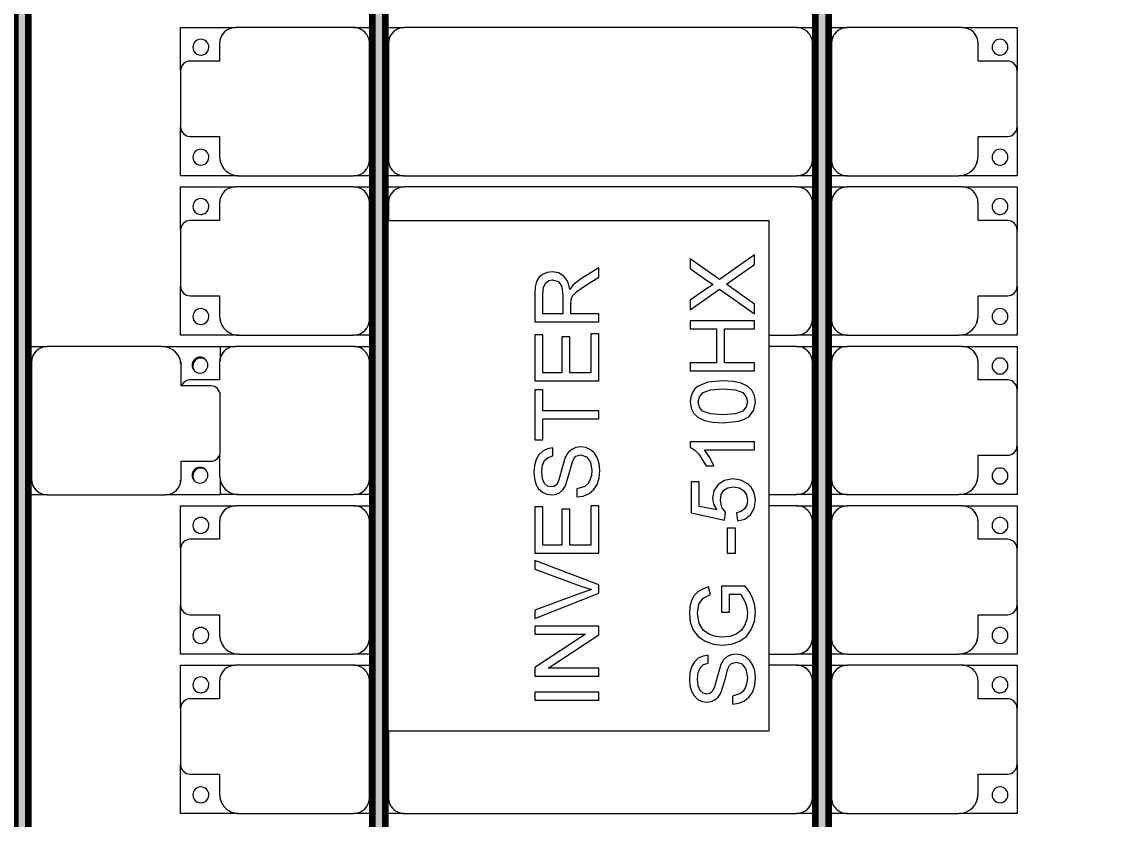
# Model space of a CAD drawing. Header units: millimetres. Extents: x 312848 to 517332, y -142134 to -35114.
# Drawn here: x 396815 to 400254, y -112578 to -110078 of the extents above; entities that cross this region are included whole.
import ezdxf

# ---------------------------------------------------------------- set-up
doc = ezdxf.new("R2010")
doc.units = ezdxf.units.MM
for name, color, linetype, lineweight in [('A-ANNO-DIMS', 211, 'Continuous', 9), ('A-ANNO-DIMS-500', 211, 'Continuous', 9), ('A-GENM', 13, 'Continuous', 9), ('S-BEAM', 12, 'Continuous', 9)]:
    doc.layers.add(name, color=color, linetype=linetype, lineweight=lineweight)
doc.styles.add('Trebuchet MS', font='trebuc.ttf', dxfattribs={"width": 0.8, "height": 1500})
doc.dimstyles.new('Arc_Length_-_3mm_Trebuchet_MS_3', dxfattribs={"dimscale": 304.8, "dimtxt": 1546.42636, "dimasz": 1.64042, "dimexe": 2.46063, "dimexo": 2.46063, "dimgap": 0.492126, "dimtad": 1, "dimdec": 0, "dimrnd": 10, "dimzin": 0, "dimdsep": 46, "dimtxsty": 'Trebuchet MS', "dimblk1": 'OBLIQUE', "dimblk2": 'OBLIQUE', "dimsah": 1, "dimcen": 0.09, "dimdle": 1.64042, "dimazin": 0, "dimtfac": 1, "dimtdec": 4, "dimtix": 1, "dimtmove": 0, "dimatfit": 3, "dimfxl": 1, "dimtvp": 1, "dimtfill": 1, "dimtolj": 1, "dimtzin": 0, "dimarcsym": 2})

# ---------------------------------------------------------------- blocks, each defined once
blk = doc.blocks.new('Dai phao do pin - DẢI PHAO ĐỠ PIN-V1-KHUNG KẾT CẤU BÈ PIN 3')
at = {"layer": 'A-GENM', "color": 7}
for p, q in [((68480, 241.6), (68539.7, 241.6)), ((68899.7, 241.6), (68539.7, 241.6)), ((68899.7, 241.6), (69082.2, 241.6)), ((69082.2, 241.6), (69082.2, 196.5)), ((68489.7, 191.6), (68489.7, -173.4)), ((68959.7, 118.2), (68959.7, 181.6)), ((69052.2, 118.2), (68959.7, 118.2)), ((69082.2, -88.2), (69082.2, 88.2)), ((68959.7, -173.4), (68959.7, -118.2)), ((68959.7, -118.2), (69052.2, -118.2)), ((69082.2, -169.7), (69082.2, -223.4)), ((68539.7, -223.4), (68480, -223.4)), ((68539.7, -223.4), (68909.7, -223.4)), ((69082.2, -223.4), (68909.7, -223.4))]:
    blk.add_line(p, q, dxfattribs=at)
for centre, radius, start, end in [((68539.7, 191.6), 50, 90, 180), ((68899.7, 181.6), 60, 360, 90), ((68539.7, 191.6), 50, 135, 180), ((68899.7, 181.6), 60, 360, 30), ((69018.6, 183.2), 25, 0, 180), ((69018.6, 183.2), 25, 180, 0), ((69052.2, 88.2), 30, 0, 90), ((69052.2, -88.2), 30, 270, 0), ((69018.6, -161.8), 25, 0, 180), ((69052.2, -88.2), 30, 300, 330), ((69018.6, -161.8), 25, 180, 0), ((68539.7, -173.4), 50, 180, 270), ((68539.7, -173.4), 50, 180, 225), ((68909.7, -173.4), 50, 270, 0), ((68909.7, -173.4), 50, 315, 0)]:
    blk.add_arc(centre, radius, start, end, dxfattribs=at)
blk = doc.blocks.new('Invester - SG-510HX-23889-KHUNG KẾT CẤU BÈ PIN 3')
at = {"layer": 'A-GENM', "color": 7}
for p, q in [((800, 600), (-800, 600)), ((-800, 600), (-800, -600)), ((800, -600), (800, 600)), ((11.6, 138.2), (-8, 136.5)), ((32.8, 136.5), (11.6, 138.2)), ((-678.2, 135.1), (-703.4, 135.1)), ((-703.4, 135.1), (-703.4, -65.8)), ((-678.2, -65.8), (-678.2, 135.1)), ((-601.1, 135.1), (-628, 135.1)), ((-628, 135.1), (-628, -65.8)), ((-496.2, -24.1), (-601.1, 135.1)), ((-471, 135.1), (-496.2, 135.1)), ((-496.2, 135.1), (-496.2, -24.1)), ((-471, -65.8), (-471, 135.1)), ((-420.8, 135.1), (-447.7, 135.1)), ((-447.7, 135.1), (-367.8, -65.8)), ((-367.3, -9.6), (-420.8, 135.1)), ((-292.1, 135.1), (-345.8, -9.6)), ((-341.9, -65.8), (-265.3, 135.1)), ((-265.3, 135.1), (-292.1, 135.1)), ((-97.5, 135.1), (-241.9, 135.1)), ((-241.9, 135.1), (-241.9, -65.8)), ((-216.8, 50.3), (-216.8, 110)), ((-216.8, 110), (-97.5, 110)), ((-97.5, 110), (-97.5, 135.1)), ((-51.1, 111.3), (-57.6, 97.6)), ((-40.4, 123), (-51.1, 111.3)), ((-25.7, 131.4), (-40.4, 123)), ((-31.9, 95), (-23.4, 104.5)), ((-8, 136.5), (-25.7, 131.4)), ((-23.4, 104.5), (-8.8, 111)), ((-8.8, 111), (12.5, 113.1)), ((12.5, 113.1), (33.4, 111)), ((51.3, 131.1), (32.8, 136.5)), ((33.4, 111), (48.4, 104.4)), ((48.4, 104.4), (58, 93.6)), ((66.5, 122.2), (51.3, 131.1)), ((77.8, 110), (66.5, 122.2)), ((84.9, 95.2), (77.8, 110)), ((269.8, 135.1), (112.9, 135.1)), ((112.9, 135.1), (112.9, 110)), ((112.9, 110), (178.8, 110)), ((178.8, 110), (178.8, -65.8)), ((203.9, -65.8), (203.9, 110)), ((203.9, 110), (269.8, 110)), ((269.8, 110), (269.8, 135.1)), ((442.5, 135.1), (298.1, 135.1)), ((298.1, 135.1), (298.1, -65.8)), ((323.2, 50.3), (323.2, 110)), ((323.2, 110), (442.5, 110)), ((442.5, 110), (442.5, 135.1)), ((569.9, 135.1), (483.3, 135.1)), ((483.3, 135.1), (483.3, -65.8)), ((508.4, 47.2), (508.4, 110)), ((508.4, 110), (570.9, 110)), ((593.1, 133.8), (569.9, 135.1)), ((570.9, 110), (590.8, 107.8)), ((590.8, 107.8), (604.5, 101.3)), ((610.1, 129.7), (593.1, 133.8)), ((622.4, 122.2), (610.1, 129.7)), ((632, 110.5), (622.4, 122.2)), ((638.2, 96), (632, 110.5)), ((-602.9, -65.8), (-602.9, 93.4)), ((-602.9, 93.4), (-497.9, -65.8)), ((-57.6, 97.6), (-59.8, 82.9)), ((-59.8, 82.9), (-58, 69.8)), ((-58, 69.8), (-52.8, 58)), ((-34.7, 83.7), (-31.9, 95)), ((-32.7, 74), (-34.7, 83.7)), ((-26.7, 66.2), (-32.7, 74)), ((58, 93.6), (62.6, 78.6)), ((62.6, 78.6), (87.7, 78.6)), ((87.7, 78.6), (84.9, 95.2)), ((604.5, 101.3), (612.5, 91.4)), ((615.1, 79.2), (609.6, 62.1)), ((612.5, 91.4), (615.1, 79.2)), ((636.8, 60.3), (640.2, 80.1)), ((640.2, 80.1), (638.2, 96)), ((-103.8, 50.3), (-216.8, 50.3)), ((-103.8, 25.2), (-103.8, 50.3)), ((-52.8, 58), (-43.9, 47.7)), ((-43.9, 47.7), (-31.4, 39.3)), ((-31.4, 39.3), (8, 26.9)), ((-12.5, 59.3), (-26.7, 66.2)), ((14.3, 52.2), (-12.5, 59.3)), ((58.8, 39.6), (14.3, 52.2)), ((73.1, 30.5), (58.8, 39.6)), ((436.2, 50.3), (323.2, 50.3)), ((436.2, 25.2), (436.2, 50.3)), ((564.6, 47.2), (508.4, 47.2)), ((593.3, 50.8), (564.6, 47.2)), ((602.7, 55.4), (593.3, 50.8)), ((609.6, 62.1), (602.7, 55.4)), ((609.3, 31.9), (626.6, 43.9)), ((626.6, 43.9), (636.8, 60.3)), ((-216.8, -40.7), (-216.8, 25.2)), ((-216.8, 25.2), (-103.8, 25.2)), ((-66.1, 3.3), (-63.1, -17)), ((-41, 3.3), (-66.1, 3.3)), ((-32.9, -21.9), (-41, 3.3)), ((8, 26.9), (44.5, 17.3)), ((44.5, 17.3), (55.2, 12.1)), ((55.2, 12.1), (61.6, 5.9)), ((61.6, 5.9), (65.8, -9.8)), ((83.1, 19.3), (73.1, 30.5)), ((88.9, 6), (83.1, 19.3)), ((90.9, -9.1), (88.9, 6)), ((323.2, -40.7), (323.2, 25.2)), ((323.2, 25.2), (436.2, 25.2)), ((508.4, -65.8), (508.4, 22.1)), ((508.4, 22.1), (538.7, 22.1)), ((538.7, 22.1), (553.3, 21.2)), ((553.3, 21.2), (565.2, 16.4)), ((565.2, 16.4), (578.5, 3.4)), ((578.5, 3.4), (597.4, -24.2)), ((584.6, 25.2), (609.3, 31.9)), ((598.9, 14.5), (584.6, 25.2)), ((619.2, -11.4), (598.9, 14.5)), ((-356.5, -42.3), (-367.3, -9.6)), ((-345.8, -9.6), (-356.5, -42.3)), ((-63.1, -17), (-55.2, -35.1)), ((-24.7, -30.8), (-32.9, -21.9)), ((-13.1, -37.8), (-24.7, -30.8)), ((60.2, -26.6), (43.3, -39.2)), ((65.8, -9.8), (60.2, -26.6)), ((81.9, -39.2), (88.6, -24.6)), ((88.6, -24.6), (90.9, -9.1)), ((597.4, -24.2), (623.5, -65.8)), ((652.7, -65.8), (619.2, -11.4)), ((-703.4, -65.8), (-678.2, -65.8)), ((-628, -65.8), (-602.9, -65.8)), ((-497.9, -65.8), (-471, -65.8)), ((-367.8, -65.8), (-341.9, -65.8)), ((-241.9, -65.8), (-94.3, -65.8)), ((-94.3, -40.7), (-216.8, -40.7)), ((-94.3, -65.8), (-94.3, -40.7)), ((-55.2, -35.1), (-43, -49.9)), ((-43, -49.9), (-26.9, -60.5)), ((-26.9, -60.5), (-6.6, -66.8)), ((1.1, -42.3), (-13.1, -37.8)), ((-6.6, -66.8), (18, -68.9)), ((17, -43.8), (1.1, -42.3)), ((43.3, -39.2), (17, -43.8)), ((18, -68.9), (38, -67)), ((38, -67), (56, -61.1)), ((56, -61.1), (70.9, -51.7)), ((70.9, -51.7), (81.9, -39.2)), ((178.8, -65.8), (203.9, -65.8)), ((298.1, -65.8), (445.6, -65.8)), ((445.6, -40.7), (323.2, -40.7)), ((445.6, -65.8), (445.6, -40.7)), ((483.3, -65.8), (508.4, -65.8)), ((623.5, -65.8), (652.7, -65.8)), ((-700.9, -376.6), (-707.5, -390.3)), ((-690.2, -364.9), (-700.9, -376.6)), ((-675.5, -356.5), (-690.2, -364.9)), ((-657.8, -351.4), (-675.5, -356.5)), ((-673.2, -383.4), (-658.6, -376.9)), ((-658.6, -376.9), (-637.3, -374.8)), ((-638.3, -349.7), (-657.8, -351.4)), ((-617.1, -351.4), (-638.3, -349.7)), ((-637.3, -374.8), (-616.4, -376.9)), ((-598.5, -356.8), (-617.1, -351.4)), ((-616.4, -376.9), (-601.4, -383.5)), ((-583.3, -365.7), (-598.5, -356.8)), ((-572, -377.9), (-583.3, -365.7)), ((-564.9, -392.7), (-572, -377.9)), ((-503.5, -377.5), (-518.5, -399.6)), ((-483.3, -362), (-503.5, -377.5)), ((-458.6, -352.7), (-483.3, -362)), ((-462.9, -380.2), (-430.8, -374.8)), ((-430.4, -349.7), (-458.6, -352.7)), ((-430.8, -374.8), (-402.5, -379.8)), ((-409.7, -351.4), (-430.4, -349.7)), ((-391.1, -356.8), (-409.7, -351.4)), ((-375.4, -365.3), (-391.1, -356.8)), ((-363.6, -376.7), (-375.4, -365.3)), ((-354.8, -391.3), (-363.6, -376.7)), ((-116.3, -355.9), (-138.3, -459.5)), ((-19, -355.9), (-116.3, -355.9)), ((-19, -381), (-19, -355.9)), ((81.5, -365.9), (68, -379.5)), ((90.4, -352.8), (81.5, -365.9)), ((106.6, -352.8), (90.4, -352.8)), ((106.6, -553.7), (106.6, -352.8)), ((182.8, -377.5), (173.6, -397.1)), ((195.5, -363.7), (182.8, -377.5)), ((212, -355.5), (195.5, -363.7)), ((232.1, -352.8), (212, -355.5)), ((216.1, -381.3), (231.9, -377.9)), ((231.9, -377.9), (248.5, -381.7)), ((247.6, -354.4), (232.1, -352.8)), ((261.5, -359.3), (247.6, -354.4)), ((273.1, -367.2), (261.5, -359.3)), ((281.7, -377.9), (273.1, -367.2)), ((293.5, -407.7), (281.7, -377.9)), ((354.6, -352.8), (329.5, -352.8)), ((329.5, -352.8), (329.5, -553.7)), ((354.6, -434.4), (354.6, -352.8)), ((486.4, -352.8), (461.3, -352.8)), ((461.3, -352.8), (461.3, -434.4)), ((486.4, -553.7), (486.4, -352.8)), ((551, -352.8), (521, -352.8)), ((521, -352.8), (585.8, -444.2)), ((587.6, -404.3), (551, -352.8)), ((650.5, -352.8), (614.3, -403.9)), ((616.2, -444.6), (681.1, -352.8)), ((681.1, -352.8), (650.5, -352.8)), ((-707.5, -390.3), (-709.6, -405)), ((-709.6, -405), (-707.9, -418.1)), ((-684.5, -404.2), (-681.7, -392.9)), ((-682.5, -413.9), (-684.5, -404.2)), ((-681.7, -392.9), (-673.2, -383.4)), ((-601.4, -383.5), (-591.8, -394.3)), ((-591.8, -394.3), (-587.2, -409.3)), ((-587.2, -409.3), (-562.1, -409.3)), ((-562.1, -409.3), (-564.9, -392.7)), ((-518.5, -399.6), (-527.6, -425.9)), ((-497.7, -413.8), (-484.8, -394.4)), ((-484.8, -394.4), (-462.9, -380.2)), ((-402.5, -379.8), (-383, -393.2)), ((-383, -393.2), (-371.5, -416.4)), ((-371.5, -416.4), (-348.4, -409.9)), ((-348.4, -409.9), (-354.8, -391.3)), ((-106.8, -436.4), (-96, -381)), ((-96, -381), (-19, -381)), ((68, -379.5), (31.2, -403)), ((31.2, -403), (31.2, -426.8)), ((57.7, -414.1), (81.5, -397.1)), ((81.5, -397.1), (81.5, -553.7)), ((173.6, -397.1), (168.1, -422.7)), ((194.4, -415.8), (203.5, -391.3)), ((203.5, -391.3), (216.1, -381.3)), ((248.5, -381.7), (261.6, -393.2)), ((261.6, -393.2), (270.1, -416.2)), ((298.1, -454.9), (293.5, -407.7)), ((599.9, -424.4), (587.6, -404.3)), ((614.3, -403.9), (599.9, -424.4)), ((-707.9, -418.1), (-702.6, -429.9)), ((-702.6, -429.9), (-693.7, -440.2)), ((-693.7, -440.2), (-681.2, -448.6)), ((-676.5, -421.7), (-682.5, -413.9)), ((-662.3, -428.6), (-676.5, -421.7)), ((-635.5, -435.7), (-662.3, -428.6)), ((-591.1, -448.3), (-635.5, -435.7)), ((-527.6, -425.9), (-530.7, -454.2)), ((-505.6, -453.2), (-503.6, -432.7)), ((-503.6, -432.7), (-497.7, -413.8)), ((-88.9, -425.5), (-106.8, -436.4)), ((-99.1, -451.3), (-77, -447)), ((-70.1, -421.9), (-88.9, -425.5)), ((-77, -447), (-58.4, -449.7)), ((-46.6, -426.4), (-70.1, -421.9)), ((-27.1, -439.9), (-46.6, -426.4)), ((-14, -460.4), (-27.1, -439.9)), ((31.2, -426.8), (57.7, -414.1)), ((168.1, -422.7), (166.2, -454.9)), ((191.3, -454.8), (194.4, -415.8)), ((270.1, -416.2), (273, -454.8)), ((461.3, -434.4), (354.6, -434.4)), ((585.8, -444.2), (508.4, -553.7)), ((693.6, -553.7), (616.2, -444.6)), ((-681.2, -448.6), (-641.9, -461)), ((-641.9, -461), (-605.3, -470.6)), ((-605.3, -470.6), (-594.6, -475.8)), ((-594.6, -475.8), (-588.2, -482)), ((-576.8, -457.4), (-591.1, -448.3)), ((-566.8, -468.6), (-576.8, -457.4)), ((-560.9, -481.9), (-566.8, -468.6)), ((-530.7, -454.2), (-527.6, -482.3)), ((-503.2, -477.2), (-505.6, -453.2)), ((-496.1, -497), (-503.2, -477.2)), ((-345.5, -450.1), (-427.1, -450.1)), ((-427.1, -450.1), (-427.1, -475.2)), ((-427.1, -475.2), (-370.6, -475.2)), ((-370.6, -475.2), (-370.6, -511.5)), ((-345.5, -525.2), (-345.5, -450.1)), ((-163.4, -468.9), (-241.9, -468.9)), ((-241.9, -468.9), (-241.9, -494.1)), ((-163.4, -494.1), (-163.4, -468.9)), ((-138.3, -459.5), (-113.2, -462.7)), ((-113.2, -462.7), (-99.1, -451.3)), ((-58.4, -449.7), (-45.2, -457.9)), ((-45.2, -457.9), (-37.3, -470.8)), ((-37.3, -470.8), (-34.7, -487.7)), ((-9.6, -486.2), (-14, -460.4)), ((166.2, -454.9), (171.2, -503.7)), ((194.3, -494.3), (191.3, -454.8)), ((273, -454.8), (270, -494.3)), ((296.2, -486.8), (298.1, -454.9)), ((354.6, -553.7), (354.6, -459.5)), ((354.6, -459.5), (461.3, -459.5)), ((461.3, -459.5), (461.3, -553.7)), ((589.4, -482.4), (601.1, -465.9)), ((601.1, -465.9), (611.8, -481)), ((611.8, -481), (663.5, -553.7)), ((-715.9, -484.6), (-712.9, -504.9)), ((-690.8, -484.6), (-715.9, -484.6)), ((-712.9, -504.9), (-705.1, -523)), ((-682.7, -509.8), (-690.8, -484.6)), ((-674.6, -518.7), (-682.7, -509.8)), ((-589.6, -514.5), (-606.6, -527.1)), ((-584.1, -497.7), (-589.6, -514.5)), ((-588.2, -482), (-584.1, -497.7)), ((-567.9, -527.1), (-561.2, -512.5)), ((-561.2, -512.5), (-558.9, -497)), ((-558.9, -497), (-560.9, -481.9)), ((-527.6, -482.3), (-518.4, -507.6)), ((-518.4, -507.6), (-503.2, -528.8)), ((-484.6, -512.3), (-496.1, -497)), ((-468.7, -523.2), (-484.6, -512.3)), ((-370.6, -511.5), (-396, -525.3)), ((-241.9, -494.1), (-163.4, -494.1)), ((-116.3, -497.2), (-141.4, -500.3)), ((-141.4, -500.3), (-135.3, -523.4)), ((-111.7, -512.3), (-116.3, -497.2)), ((-103.7, -523.1), (-111.7, -512.3)), ((-37.5, -505.7), (-45.9, -519.7)), ((-34.7, -487.7), (-37.5, -505.7)), ((-25.3, -532.8), (-13.5, -511.3)), ((-13.5, -511.3), (-9.6, -486.2)), ((171.2, -503.7), (177.5, -522.6)), ((203.1, -517.2), (194.3, -494.3)), ((270, -494.3), (261.2, -517.1)), ((281.6, -532), (290.8, -512.4)), ((290.8, -512.4), (296.2, -486.8)), ((539, -553.7), (589.4, -482.4)), ((-705.1, -523), (-692.8, -537.8)), ((-692.8, -537.8), (-676.7, -548.4)), ((-676.7, -548.4), (-656.4, -554.7)), ((-662.9, -525.7), (-674.6, -518.7)), ((-648.7, -530.2), (-662.9, -525.7)), ((-632.8, -531.7), (-648.7, -530.2)), ((-606.6, -527.1), (-632.8, -531.7)), ((-611.8, -554.9), (-593.8, -549)), ((-593.8, -549), (-578.9, -539.6)), ((-578.9, -539.6), (-567.9, -527.1)), ((-503.2, -528.8), (-482, -544.2)), ((-482, -544.2), (-456.5, -553.7)), ((-450.1, -529.6), (-468.7, -523.2)), ((-430.4, -531.7), (-450.1, -529.6)), ((-413, -530.1), (-430.4, -531.7)), ((-396, -525.3), (-413, -530.1)), ((-406.8, -554.9), (-385.8, -548.9)), ((-385.8, -548.9), (-365.3, -539)), ((-365.3, -539), (-345.5, -525.2)), ((-135.3, -523.4), (-121.8, -541.4)), ((-121.8, -541.4), (-102.2, -553)), ((-92.2, -529.6), (-103.7, -523.1)), ((-77.4, -531.7), (-92.2, -529.6)), ((-59.4, -528.7), (-77.4, -531.7)), ((-45.9, -519.7), (-59.4, -528.7)), ((-47.9, -550.8), (-35.8, -543.3)), ((-35.8, -543.3), (-25.3, -532.8)), ((177.5, -522.6), (186.2, -537.7)), ((186.2, -537.7), (206.1, -552.1)), ((216.3, -528.1), (203.1, -517.2)), ((232.1, -531.7), (216.3, -528.1)), ((248, -528.1), (232.1, -531.7)), ((261.2, -517.1), (248, -528.1)), ((252.4, -554.1), (268.9, -545.8)), ((268.9, -545.8), (281.6, -532)), ((-656.4, -554.7), (-631.8, -556.8)), ((-631.8, -556.8), (-611.8, -554.9)), ((-456.5, -553.7), (-428.4, -556.8)), ((-428.4, -556.8), (-406.8, -554.9)), ((-102.2, -553), (-77.5, -556.8)), ((-77.5, -556.8), (-61.9, -555.3)), ((-61.9, -555.3), (-47.9, -550.8)), ((81.5, -553.7), (106.6, -553.7)), ((206.1, -552.1), (232.1, -556.8)), ((232.1, -556.8), (252.4, -554.1)), ((329.5, -553.7), (354.6, -553.7)), ((461.3, -553.7), (486.4, -553.7)), ((508.4, -553.7), (539, -553.7)), ((663.5, -553.7), (693.6, -553.7)), ((-800, -600), (800, -600))]:
    blk.add_line(p, q, dxfattribs=at)
blk = doc.blocks.new('Dải phao đi lại kèm đỡ invester - DẢI PHAO ĐI LẠI-V20-KHUNG KẾT CẤU BÈ PIN 3')
at = {"layer": 'A-GENM', "color": 7}
for p, q in [((20758.4, 1312.2), (20911.8, 1312.2)), ((20758.4, 1129.7), (20758.4, 1312.2)), ((21088.2, 1312.2), (20911.8, 1312.2)), ((21088.2, 1312.2), (21223.4, 1312.2)), ((21223.4, 1312.2), (21223.4, 1139.7)), ((21258.4, 1312.2), (21411.8, 1312.2)), ((21258.4, 1129.7), (21258.4, 1312.2)), ((21588.2, 1312.2), (21411.8, 1312.2)), ((21592, 1312.2), (21723.4, 1312.2)), ((21723.4, 1312.2), (21723.4, 1139.7)), ((21794.6, 1312.2), (21803.5, 1312.2)), ((22169.7, 1312.2), (22176.8, 1312.2)), ((22223.4, 1312.2), (22223.4, 1139.7)), ((22258.4, 1312.2), (22411.8, 1312.2)), ((22258.4, 1129.7), (22258.4, 1312.2)), ((22588.2, 1312.2), (22411.8, 1312.2)), ((22588.2, 1312.2), (22723.4, 1312.2)), ((22723.4, 1312.2), (22723.4, 1139.7)), ((22758.4, 1312.2), (22911.8, 1312.2)), ((22758.4, 1129.7), (22758.4, 1312.2)), ((23088.2, 1312.2), (22911.8, 1312.2)), ((23088.2, 1312.2), (23223.4, 1312.2)), ((23223.4, 1312.2), (23223.4, 1139.7)), ((20881.8, 1282.2), (20881.8, 1189.7)), ((21118.2, 1189.7), (21118.2, 1282.2)), ((21381.8, 1282.2), (21381.8, 1189.7)), ((21618.2, 1189.7), (21618.2, 1282.2)), ((22118.2, 1189.7), (22118.2, 1282.2)), ((22381.8, 1282.2), (22381.8, 1189.7)), ((22618.2, 1189.7), (22618.2, 1282.2)), ((22881.8, 1282.2), (22881.8, 1189.7)), ((23118.2, 1189.7), (23118.2, 1282.2)), ((20881.8, 1189.7), (20818.4, 1189.7)), ((21173.4, 1189.7), (21118.2, 1189.7)), ((21381.8, 1189.7), (21318.4, 1189.7)), ((21673.4, 1189.7), (21618.2, 1189.7)), ((21758.4, 1129.7), (21758.4, 1188.8)), ((21881.8, 1189.7), (21818.4, 1189.7)), ((22173.4, 1189.7), (22118.2, 1189.7)), ((22381.8, 1189.7), (22318.4, 1189.7)), ((22673.4, 1189.7), (22618.2, 1189.7)), ((22881.8, 1189.7), (22818.4, 1189.7)), ((23173.4, 1189.7), (23118.2, 1189.7)), ((21223.4, 769.7), (21223.4, 1139.7)), ((21723.4, 769.7), (21723.4, 1139.7)), ((22223.4, 769.7), (22223.4, 1139.7)), ((22723.4, 769.7), (22723.4, 1139.7)), ((23223.4, 769.7), (23223.4, 1139.7)), ((20758.4, 1129.7), (20758.4, 769.7)), ((21258.4, 1129.7), (21258.4, 769.7)), ((21758.4, 1129.7), (21758.4, 769.7)), ((22258.4, 1129.7), (22258.4, 769.7)), ((22758.4, 1129.7), (22758.4, 769.7)), ((20758.4, 710), (20758.4, 769.7)), ((21223.4, 769.7), (21223.4, 710)), ((21258.4, 710), (21258.4, 769.7)), ((21723.4, 769.7), (21723.4, 710)), ((21758.4, 710), (21758.4, 769.7)), ((22223.4, 769.7), (22223.4, 710)), ((22258.4, 710), (22258.4, 769.7)), ((22723.4, 769.7), (22723.4, 710)), ((22758.4, 710), (22758.4, 769.7)), ((23223.4, 769.7), (23223.4, 710)), ((20808.4, 719.7), (21173.4, 719.7)), ((21308.4, 719.7), (21673.4, 719.7)), ((21808.4, 719.7), (22173.4, 719.7)), ((22308.4, 719.7), (22673.4, 719.7)), ((22808.4, 719.7), (23173.4, 719.7)), ((20758.4, 610.3), (20758.4, 670)), ((21017.1, 660.3), (20808.4, 660.3)), ((22673.4, 660.3), (22617.1, 660.3)), ((22723.4, 670), (22723.4, 610.3)), ((22758.4, 610.3), (22758.4, 670)), ((23173.4, 660.3), (22808.4, 660.3)), ((23223.4, 670), (23223.4, 610.3)), ((20758.4, 610.3), (20758.4, -620.3)), ((22723.4, -620.3), (22723.4, 610.3)), ((22758.4, 610.3), (22758.4, -620.3)), ((23223.4, -620.3), (23223.4, 610.3)), ((21223.4, -620.3), (21223.4, -534.2)), ((21258.4, -534.2), (21258.4, -620.3)), ((21723.4, -620.3), (21723.4, -534.2)), ((21758.4, -534.2), (21758.4, -620.3)), ((22223.4, -620.3), (22223.4, -534.2)), ((22258.4, -534.2), (22258.4, -620.3)), ((20758.4, -680), (20758.4, -620.3)), ((21223.4, -620.3), (21223.4, -680)), ((21258.4, -680), (21258.4, -620.3)), ((21723.4, -620.3), (21723.4, -680)), ((21758.4, -680), (21758.4, -620.3)), ((22223.4, -620.3), (22223.4, -680)), ((22258.4, -680), (22258.4, -620.3)), ((22723.4, -620.3), (22723.4, -680)), ((22758.4, -680), (22758.4, -620.3)), ((23223.4, -620.3), (23223.4, -680)), ((20808.4, -670.3), (21173.4, -670.3)), ((21308.4, -670.3), (21673.4, -670.3)), ((21808.4, -670.3), (22173.4, -670.3)), ((22308.4, -670.3), (22673.4, -670.3)), ((22808.4, -670.3), (23173.4, -670.3)), ((20758.4, -779.7), (20758.4, -720)), ((21223.4, -720), (21223.4, -779.7)), ((21258.4, -779.7), (21258.4, -720)), ((21723.4, -720), (21723.4, -779.7)), ((21758.4, -779.7), (21758.4, -720)), ((22223.4, -720), (22223.4, -779.7)), ((22258.4, -779.7), (22258.4, -720)), ((22723.4, -720), (22723.4, -779.7)), ((22758.4, -779.7), (22758.4, -720)), ((23223.4, -720), (23223.4, -779.7)), ((21173.4, -729.7), (20808.4, -729.7)), ((21673.4, -729.7), (21308.4, -729.7)), ((22173.4, -729.7), (21808.4, -729.7)), ((22673.4, -729.7), (22308.4, -729.7)), ((23173.4, -729.7), (22808.4, -729.7)), ((20758.4, -779.7), (20758.4, -1129.7)), ((21223.4, -1139.7), (21223.4, -779.7)), ((21258.4, -779.7), (21258.4, -1129.7)), ((21723.4, -1139.7), (21723.4, -779.7)), ((21758.4, -779.7), (21758.4, -1129.7)), ((22223.4, -1139.7), (22223.4, -779.7)), ((22258.4, -779.7), (22258.4, -1129.7)), ((22723.4, -1139.7), (22723.4, -779.7)), ((22758.4, -779.7), (22758.4, -1129.7)), ((23223.4, -1139.7), (23223.4, -779.7)), ((20758.4, -1312.2), (20758.4, -1129.7)), ((21258.4, -1312.2), (21258.4, -1129.7)), ((21758.4, -1312.2), (21758.4, -1129.7)), ((22258.4, -1312.2), (22258.4, -1129.7)), ((22758.4, -1312.2), (22758.4, -1129.7)), ((21223.4, -1139.7), (21223.4, -1312.2)), ((21723.4, -1139.7), (21723.4, -1312.2)), ((22223.4, -1139.7), (22223.4, -1312.2)), ((22723.4, -1139.7), (22723.4, -1312.2)), ((23223.4, -1139.7), (23223.4, -1312.2)), ((20818.4, -1189.7), (20881.8, -1189.7)), ((20881.8, -1189.7), (20881.8, -1282.2)), ((21118.2, -1282.2), (21118.2, -1189.7)), ((21118.2, -1189.7), (21173.4, -1189.7)), ((21318.4, -1189.7), (21381.8, -1189.7)), ((21381.8, -1189.7), (21381.8, -1282.2)), ((21618.2, -1282.2), (21618.2, -1189.7)), ((21618.2, -1189.7), (21673.4, -1189.7)), ((21818.4, -1189.7), (21881.8, -1189.7)), ((21881.8, -1189.7), (21881.8, -1282.2)), ((22118.2, -1282.2), (22118.2, -1189.7)), ((22118.2, -1189.7), (22173.4, -1189.7)), ((22318.4, -1189.7), (22381.8, -1189.7)), ((22381.8, -1189.7), (22381.8, -1282.2)), ((22618.2, -1282.2), (22618.2, -1189.7)), ((22618.2, -1189.7), (22673.4, -1189.7)), ((22818.4, -1189.7), (22881.8, -1189.7)), ((22881.8, -1189.7), (22881.8, -1282.2)), ((23118.2, -1282.2), (23118.2, -1189.7)), ((23118.2, -1189.7), (23173.4, -1189.7)), ((20911.8, -1312.2), (20758.4, -1312.2)), ((20911.8, -1312.2), (21088.2, -1312.2)), ((21223.4, -1312.2), (21088.2, -1312.2)), ((21411.8, -1312.2), (21258.4, -1312.2)), ((21411.8, -1312.2), (21588.2, -1312.2)), ((21723.4, -1312.2), (21592, -1312.2)), ((21911.8, -1312.2), (21758.4, -1312.2)), ((21911.8, -1312.2), (22088.2, -1312.2)), ((22223.4, -1312.2), (22088.2, -1312.2)), ((22411.8, -1312.2), (22258.4, -1312.2)), ((22411.8, -1312.2), (22588.2, -1312.2)), ((22723.4, -1312.2), (22588.2, -1312.2)), ((22911.8, -1312.2), (22758.4, -1312.2)), ((22911.8, -1312.2), (23088.2, -1312.2)), ((23223.4, -1312.2), (23088.2, -1312.2))]:
    blk.add_line(p, q, dxfattribs=at)
for centre, radius, start, end in [((20911.8, 1282.2), 30, 90, 180), ((20911.8, 1282.2), 30, 90, 150), ((21088.2, 1282.2), 30, 0, 90), ((21088.2, 1282.2), 30, 30, 90), ((21411.8, 1282.2), 30, 90, 180), ((21411.8, 1282.2), 30, 90, 150), ((21588.2, 1282.2), 30, 0, 90), ((21588.2, 1282.2), 30, 30, 82.7641), ((22088.2, 1282.2), 30, 0, 60), ((22411.8, 1282.2), 30, 90, 180), ((22411.8, 1282.2), 30, 90, 150), ((22588.2, 1282.2), 30, 0, 90), ((22588.2, 1282.2), 30, 30, 90), ((22911.8, 1282.2), 30, 90, 180), ((22911.8, 1282.2), 30, 90, 150), ((23088.2, 1282.2), 30, 0, 90), ((23088.2, 1282.2), 30, 30, 90), ((20816.8, 1248.6), 25, 90, 270), ((20816.8, 1248.6), 25, 270, 90), ((21161.8, 1248.6), 25, 90, 270), ((21161.8, 1248.6), 25, 270, 90), ((21316.8, 1248.6), 25, 90, 270), ((21316.8, 1248.6), 25, 270, 90), ((21661.8, 1248.6), 25, 90, 270), ((21661.8, 1248.6), 25, 270, 90), ((21816.8, 1248.6), 25, 90, 120), ((21816.8, 1248.6), 25, 330, 90), ((22161.8, 1248.6), 25, 90, 120), ((22161.8, 1248.6), 25, 330, 90), ((22316.8, 1248.6), 25, 90, 270), ((22316.8, 1248.6), 25, 270, 90), ((22661.8, 1248.6), 25, 90, 270), ((22661.8, 1248.6), 25, 270, 90), ((22816.8, 1248.6), 25, 90, 270), ((22816.8, 1248.6), 25, 270, 90), ((23161.8, 1248.6), 25, 90, 270), ((23161.8, 1248.6), 25, 270, 90), ((21161.8, 1248.6), 25, 180, 195), ((21661.8, 1248.6), 25, 180, 195), ((22661.8, 1248.6), 25, 180, 195), ((23161.8, 1248.6), 25, 180, 195), ((20818.4, 1129.7), 60, 90, 180), ((20818.4, 1129.7), 60, 90, 120), ((21173.4, 1139.7), 50, 0, 90), ((21173.4, 1139.7), 50, 45, 90), ((21318.4, 1129.7), 60, 90, 180), ((21318.4, 1129.7), 60, 90, 120), ((21673.4, 1139.7), 50, 360, 90), ((21673.4, 1139.7), 50, 45, 90), ((21818.4, 1129.7), 60, 90, 180), ((21818.4, 1129.7), 60, 105, 120), ((22173.4, 1139.7), 50, 360, 90), ((22173.4, 1139.7), 50, 45, 75), ((22318.4, 1129.7), 60, 90, 180), ((22318.4, 1129.7), 60, 90, 120), ((22673.4, 1139.7), 50, 0, 90), ((22673.4, 1139.7), 50, 45, 90), ((22818.4, 1129.7), 60, 90, 180), ((22818.4, 1129.7), 60, 90, 120), ((23173.4, 1139.7), 50, 0, 90), ((23173.4, 1139.7), 50, 45, 90), ((20808.4, 769.7), 50, 180, 270), ((21173.4, 769.7), 50, 270, 0), ((21308.4, 769.7), 50, 180, 270), ((21673.4, 769.7), 50, 270, 0), ((21808.4, 769.7), 50, 180, 270), ((22173.4, 769.7), 50, 270, 0), ((22308.4, 769.7), 50, 180, 270), ((22673.4, 769.7), 50, 270, 360), ((22808.4, 769.7), 50, 180, 270), ((23173.4, 769.7), 50, 270, 0), ((20808.4, 769.7), 50, 225, 270), ((21173.4, 769.7), 50, 270, 315), ((21308.4, 769.7), 50, 225, 270), ((21673.4, 769.7), 50, 270, 315), ((21808.4, 769.7), 50, 225, 270), ((22173.4, 769.7), 50, 270, 315), ((22308.4, 769.7), 50, 225, 270), ((22673.4, 769.7), 50, 270, 315), ((22808.4, 769.7), 50, 225, 270), ((23173.4, 769.7), 50, 270, 315), ((20808.4, 610.3), 50, 90, 180), ((20808.4, 610.3), 50, 105, 180), ((22673.4, 610.3), 50, 360, 90), ((22673.4, 610.3), 50, 15, 90), ((22808.4, 610.3), 50, 90, 180), ((22808.4, 610.3), 50, 105, 180), ((23173.4, 610.3), 50, 0, 90), ((23173.4, 610.3), 50, 15, 90), ((20808.4, -620.3), 50, 180, 270), ((20808.4, -620.3), 50, 195, 270), ((21173.4, -620.3), 50, 270, 360), ((21173.4, -620.3), 50, 315.6295, 360), ((21308.4, -620.3), 50, 180, 270), ((21308.4, -620.3), 50, 195, 270), ((21673.4, -620.3), 50, 270, 0), ((21673.4, -620.3), 50, 270, 0), ((21808.4, -620.3), 50, 180, 270), ((21808.4, -620.3), 50, 195, 270), ((22173.4, -620.3), 50, 270, 360), ((22173.4, -620.3), 50, 270, 360), ((22308.4, -620.3), 50, 180, 270), ((22308.4, -620.3), 50, 195, 270), ((22673.4, -620.3), 50, 270, 0), ((22673.4, -620.3), 50, 270, 0), ((22808.4, -620.3), 50, 180, 270), ((22808.4, -620.3), 50, 195, 270), ((23173.4, -620.3), 50, 270, 0), ((23173.4, -620.3), 50, 270, 0), ((21173.4, -620.3), 50, 270, 315), ((20808.4, -779.7), 50, 90, 180), ((20808.4, -779.7), 50, 90, 135), ((21173.4, -779.7), 50, 0, 90), ((21173.4, -779.7), 50, 45, 90), ((21308.4, -779.7), 50, 90, 180), ((21308.4, -779.7), 50, 90, 135), ((21673.4, -779.7), 50, 360, 90), ((21673.4, -779.7), 50, 45, 90), ((21808.4, -779.7), 50, 90, 180), ((21808.4, -779.7), 50, 90, 135), ((22173.4, -779.7), 50, 360, 90), ((22173.4, -779.7), 50, 45, 90), ((22308.4, -779.7), 50, 90, 180), ((22308.4, -779.7), 50, 90, 135), ((22673.4, -779.7), 50, 0, 90), ((22673.4, -779.7), 50, 45, 90), ((22808.4, -779.7), 50, 90, 180), ((22808.4, -779.7), 50, 90, 135), ((23173.4, -779.7), 50, 360, 90), ((23173.4, -779.7), 50, 45, 90), ((20818.4, -1129.7), 60, 180, 270), ((21318.4, -1129.7), 60, 180, 270), ((21818.4, -1129.7), 60, 180, 270), ((22318.4, -1129.7), 60, 180, 270), ((22818.4, -1129.7), 60, 180, 270), ((21173.4, -1139.7), 50, 270, 0), ((21673.4, -1139.7), 50, 270, 360), ((22173.4, -1139.7), 50, 270, 360), ((22673.4, -1139.7), 50, 270, 360), ((23173.4, -1139.7), 50, 270, 360), ((20818.4, -1129.7), 60, 240, 270), ((21173.4, -1139.7), 50, 270, 315), ((21318.4, -1129.7), 60, 240, 270), ((21673.4, -1139.7), 50, 270, 315), ((21818.4, -1129.7), 60, 240, 270), ((22173.4, -1139.7), 50, 270, 315), ((22318.4, -1129.7), 60, 240, 270), ((22673.4, -1139.7), 50, 270, 315), ((22818.4, -1129.7), 60, 240, 270), ((23173.4, -1139.7), 50, 270, 315), ((20816.8, -1258.6), 25, 90, 270), ((20816.8, -1258.6), 25, 270, 90), ((21161.8, -1258.6), 25, 90, 270), ((21161.8, -1258.6), 25, 270, 90), ((21316.8, -1258.6), 25, 90, 270), ((21316.8, -1258.6), 25, 270, 90), ((21661.8, -1258.6), 25, 90, 270), ((21661.8, -1258.6), 25, 270, 90), ((21816.8, -1258.6), 25, 90, 270), ((21816.8, -1258.6), 25, 270, 90), ((22161.8, -1258.6), 25, 90, 270), ((22161.8, -1258.6), 25, 270, 90), ((22316.8, -1258.6), 25, 90, 270), ((22316.8, -1258.6), 25, 270, 90), ((22661.8, -1258.6), 25, 90, 270), ((22661.8, -1258.6), 25, 270, 90), ((22816.8, -1258.6), 25, 90, 270), ((22816.8, -1258.6), 25, 270, 90), ((23161.8, -1258.6), 25, 90, 270), ((23161.8, -1258.6), 25, 270, 90), ((21161.8, -1258.6), 25, 165, 180), ((21661.8, -1258.6), 25, 165, 180), ((22161.8, -1258.6), 25, 165, 180), ((22661.8, -1258.6), 25, 165, 180), ((23161.8, -1258.6), 25, 165, 180), ((20911.8, -1282.2), 30, 180, 270), ((20911.8, -1282.2), 30, 210, 270), ((21088.2, -1282.2), 30, 270, 0), ((21088.2, -1282.2), 30, 270, 330), ((21411.8, -1282.2), 30, 180, 270), ((21411.8, -1282.2), 30, 210, 270), ((21588.2, -1282.2), 30, 270, 0), ((21588.2, -1282.2), 30, 277.2359, 330), ((21911.8, -1282.2), 30, 180, 270), ((21911.8, -1282.2), 30, 210, 270), ((22088.2, -1282.2), 30, 270, 0), ((22088.2, -1282.2), 30, 270, 330), ((22411.8, -1282.2), 30, 180, 270), ((22411.8, -1282.2), 30, 210, 270), ((22588.2, -1282.2), 30, 270, 360), ((22588.2, -1282.2), 30, 270, 330), ((22911.8, -1282.2), 30, 180, 270), ((22911.8, -1282.2), 30, 210, 270), ((23088.2, -1282.2), 30, 270, 0), ((23088.2, -1282.2), 30, 270, 330)]:
    blk.add_arc(centre, radius, start, end, dxfattribs=at)
blk = doc.blocks.new('Dầm C52 - Dầm C52-66353-KHUNG KẾT CẤU BÈ PIN 3')
at = {"layer": 'S-BEAM', "lineweight": 140}
blk.add_hatch(color=1, dxfattribs=at).paths.add_polyline_path([(-45616.3, 20), (-45616.3, -20), (45616.3, -20), (45616.3, 20), (-45569, 20)])
at = {"layer": 'S-BEAM', "color": 1, "lineweight": 140}
for p, q in [((-45616.3, 20), (45616.3, 20)), ((45616.3, -20), (-45616.3, -20))]:
    blk.add_line(p, q, dxfattribs=at)
blk = doc.blocks.new('Dầm C52 - Dầm C52-V13-KHUNG KẾT CẤU BÈ PIN 3')
at = {"layer": 'S-BEAM', "lineweight": 140}
blk.add_hatch(color=1, dxfattribs=at).paths.add_polyline_path([(-45616.3, 20), (-45616.3, -20), (45616.3, -20), (45616.3, 20), (-45569, 20)])
at = {"layer": 'S-BEAM', "color": 1, "lineweight": 140}
for p, q in [((-45616.3, 20), (45616.3, 20)), ((45616.3, -20), (-45616.3, -20))]:
    blk.add_line(p, q, dxfattribs=at)
blk = doc.blocks.new('be pin 3_rvt-1-KHUNG KẾT CẤU BÈ PIN 3')
at = {"layer": 'A-GENM', "color": 4, "lineweight": 25}
for name, p, rotation in [('Dải phao đi lại kèm đỡ invester - DẢI PHAO ĐI LẠI-V20-KHUNG KẾT CẤU BÈ PIN 3', (398624.7, -133318.6), 90.00000000000026), ('Invester - SG-510HX-23889-KHUNG KẾT CẤU BÈ PIN 3', (398558.9, -111501.5), 89.99999999999993)]:
    blk.add_blockref(name, p, dxfattribs=dict(at, rotation=rotation))
blk.add_blockref('Dai phao do pin - DẢI PHAO ĐỠ PIN-V1-KHUNG KẾT CẤU BÈ PIN 3', (328354.7, -111337.3), dxfattribs=at)
at = {"layer": 'S-BEAM', "color": 4, "lineweight": 25, "rotation": 89.99999999999962}
for name, p in [('Dầm C52 - Dầm C52-V13-KHUNG KẾT CẤU BÈ PIN 3', (396814.7, -88363.7)), ('Dầm C52 - Dầm C52-66353-KHUNG KẾT CẤU BÈ PIN 3', (397934.7, -88363.7)), ('Dầm C52 - Dầm C52-V13-KHUNG KẾT CẤU BÈ PIN 3', (399324.7, -88363.7))]:
    blk.add_blockref(name, p, dxfattribs=at)
blk = doc.blocks.new('DIMBLOCK5-KHUNG KẾT CẤU BÈ PIN 3')
at = {"layer": 'A-ANNO-DIMS-500', "transparency": 16777216}
for p, q in [((413167.6, -113837.3), (413167.6, -42837.3)), ((413167.6, -43337.3), (399246.1, -43337.3)), ((413167.6, -43337.3), (413917.6, -43337.3)), ((413167.6, -113337.3), (412417.6, -113337.3)), ((413167.6, -113337.3), (413564, -113337.3))]:
    blk.add_line(p, q, dxfattribs=at)
at = {"layer": 'A-ANNO-DIMS-500', "lineweight": 70, "transparency": 16777216}
for p, q in [((413167.6, -43337.3), (412917.6, -43087.3)), ((413167.6, -43337.3), (413417.6, -43587.3)), ((413167.6, -113337.3), (412917.6, -113087.3)), ((413167.6, -113337.3), (413417.6, -113587.3))]:
    blk.add_line(p, q, dxfattribs=at)
at = {"layer": 'A-ANNO-DIMS-500', "color": 0, "transparency": 16777216, "insert": (411098.2, -80303.1), "char_height": 1500, "width": 4717.911, "attachment_point": 1, "rotation": 90, "line_spacing_factor": 1.048425, "style": 'Trebuchet MS', "bg_fill": 3, "box_fill_scale": 1.25, "bg_fill_color": 256, "bg_fill_true_color": 13158600, "bg_fill_transparency": 0}
blk.add_mtext('70000', dxfattribs=at)
blk = doc.blocks.new('_Oblique')
at = {"color": 0, "linetype": 'ByBlock', "lineweight": -2}
blk.add_line((-0.5, -0.5), (0.5, 0.5), dxfattribs=at)

msp = doc.modelspace()

# ---------------------------------------------------------------- block references
at = {"lineweight": 5}
msp.add_blockref('be pin 3_rvt-1-KHUNG KẾT CẤU BÈ PIN 3', (0, 0), dxfattribs=at)

# ---------------------------------------------------------------- next in the draw order: dimensions: what is measured, and where the dimension line sits
at = {"layer": 'A-ANNO-DIMS'}
dim = msp.add_linear_dim(base=(413167.6, -43337.3), p1=(412814, -113337.3), p2=(398496.1, -43337.3), angle=90, dimstyle='Arc_Length_-_3mm_Trebuchet_MS_3', override={"dimpost": '<>', "dimfxl": 71449.305142}, dxfattribs=at)
dim.commit()
dim.dimension.update_dxf_attribs({"geometry": 'DIMBLOCK5-KHUNG KẾT CẤU BÈ PIN 3', "text_midpoint": (412254.4, -78337.3)})

doc.saveas('drawing.dxf')
